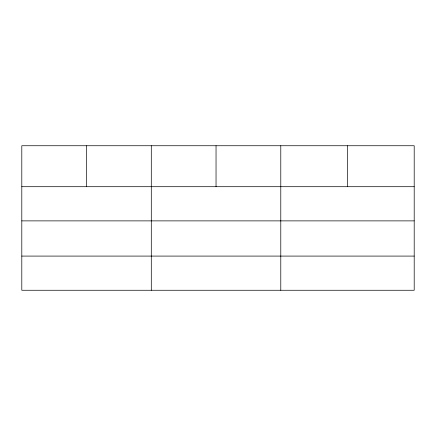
<?xml version="1.0" encoding="UTF-8"?>
<svg xmlns="http://www.w3.org/2000/svg" width="436" height="436" viewBox="0 0 436 436"><rect width="100%" height="100%" fill="white"/><g stroke="black" fill="none" stroke-linecap="round" stroke-linejoin="round"><path stroke-width="0.65" d="M414.2 220.878L414.2 145.738L21.8 145.738L21.8 290.262L414.2 290.262L414.2 220.878L21.8 220.878M21.8 186.701L414.2 186.701M21.8 256.085L414.2 256.085M347.492 145.738L347.492 186.701M280.784 145.738L280.784 290.262M216.038 145.738L216.038 186.701M151.292 145.738L151.292 290.262M86.546 145.738L86.546 186.701"/></g></svg>
